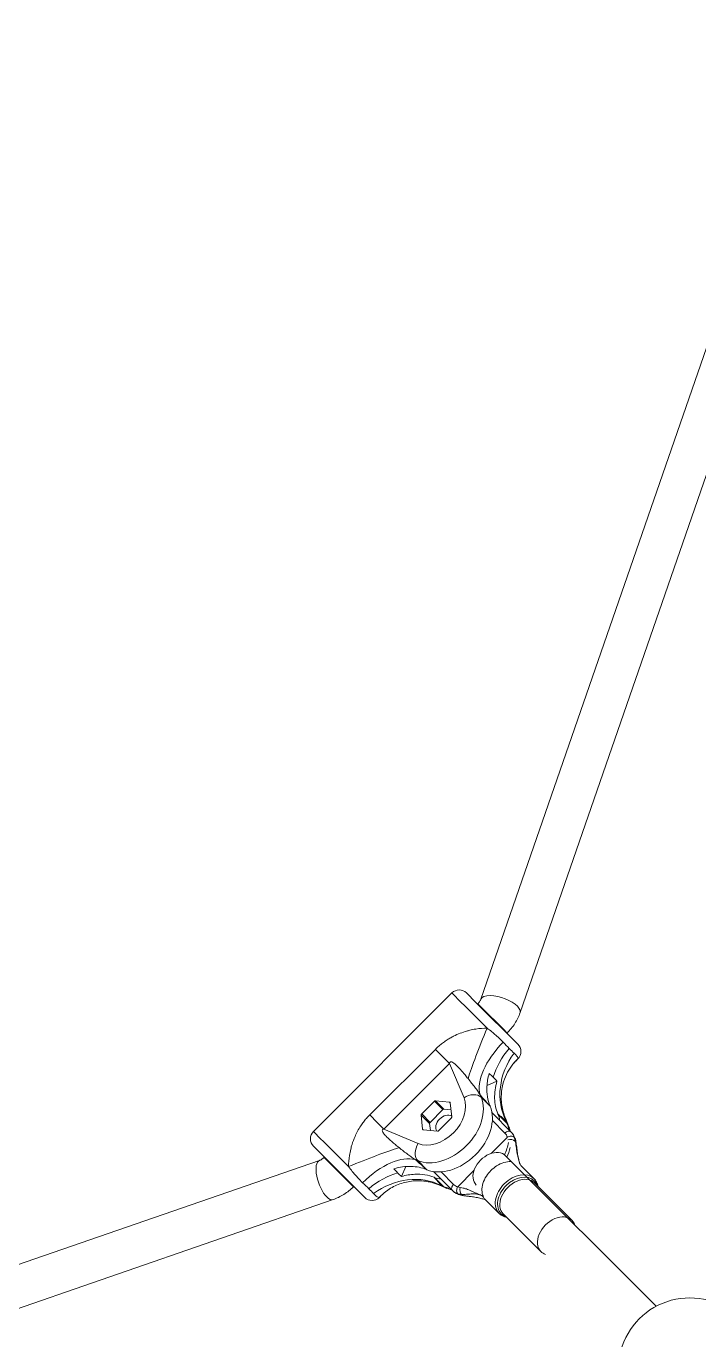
# Model space of a CAD drawing. Header units: millimetres. Extents: x -71377 to 516042, y -145869 to 441446.
# Drawn here: x 212914 to 213174, y 138306 to 138813 of the extents above; entities that cross this region are included whole.
import ezdxf

# ---------------------------------------------------------------- set-up
doc = ezdxf.new("R2010")
doc.units = ezdxf.units.MM
doc.header["$LTSCALE"] = 1000
doc.linetypes.add('_점선_M_', pattern=[3, 1.5, -1.5])
for name, color, linetype, lineweight in [('04', 4, 'Continuous', 5), ('09_HID', 9, '_점선_M_', 5), ('조경라인_dwg', 8, 'Continuous', 5)]:
    doc.layers.add(name, color=color, linetype=linetype, lineweight=lineweight)

# ---------------------------------------------------------------- blocks, each defined once
blk = doc.blocks.new('조경라인_dwg_A$C4b4f5580-7862184-지반층 배치도')
at = {"layer": '04'}
for p, q in [((-3915.04, -348.71), (-4016.38, -641.6)), ((-4001.26, -646.83), (-3899.96, -354.05)), ((-4017.57, -643.4), (-4017.66, -643.49)), ((-4004.72, -692.91), (-4012.09, -685.54)), ((-4007.14, -693.33), (-4011.97, -688.49)), ((-4012.48, -701.2), (-4006.23, -694.96)), ((-4078.66, -703.89), (-4371.56, -805.22)), ((-3948.78, -760.17), (-4006.85, -702.1)), ((-4037.41, -707.39), (-4037.28, -707.45)), ((-4034.72, -708.16), (-4027.35, -715.54)), ((-4026.94, -713.13), (-4031.77, -708.29)), ((-4019.06, -707.79), (-4025.31, -714.03)), ((-4001.04, -705.78), (-3995.9, -710.93)), ((-3995.74, -712.5), (-3981.22, -727.02)), ((-4340.77, -811.5), (-4073.43, -719.01)), ((-4009.34, -724.36), (-4014.48, -719.22)), ((-3993.24, -739.04), (-4007.76, -724.52))]:
    blk.add_line(p, q, dxfattribs=at)
at = {"layer": '04', "flags": 128}
for points in [[(-4081.02, -692.7), (-4027.56, -639.25), (-4081.02, -692.7), (-4078.11, -695.61), (-4077.27, -696.44), (-4067.46, -706.26), (-4077.27, -696.44), (-4078.11, -695.61), (-4081.02, -692.7)], [(-4006.35, -654.8), (-4006.25, -654.71), (-4015.62, -645.34), (-4017.57, -643.4), (-4015.85, -645.11), (-4007.86, -653.11), (-4006.25, -654.71)], [(-4065.46, -713.92), (-4065.55, -714.01), (-4067.15, -712.41), (-4076.87, -702.69)], [(-4076.87, -702.69), (-4074.92, -704.64), (-4065.55, -714.01)], [(-4055.56, -718.16), (-4054.71, -717.31), (-4055.59, -718.13), (-4055.56, -718.16), (-4055.59, -718.13)]]:
    blk.add_lwpolyline(points, dxfattribs=at)
for points in [[(-4023.82, -642.99), (-4027.56, -639.25), (-4023.82, -642.99), (-4022.9, -643.9), (-4014, -652.8), (-4022.9, -643.9)], [(-4021.9, -639.25), (-4018.28, -642.87), (-4002.1, -659.05), (-4018.28, -642.87)], [(-4033.96, -661), (-4059.26, -686.3), (-4056.35, -689.21), (-4053.8, -691.76), (-4056.35, -689.21), (-4059.26, -686.3), (-4033.96, -661), (-4031.06, -663.91), (-4028.5, -666.47), (-4053.8, -691.76), (-4040.57, -697.37), (-4053.8, -691.76), (-4028.5, -666.47), (-4031.06, -663.91)], [(-4022.89, -679.7), (-4028.5, -666.47)], [(-4002.95, -665.55), (-4002.1, -664.7), (-4002.13, -664.68), (-4002.1, -664.7)], [(-4014.03, -674.9), (-4010.2, -673.29)], [(-4016.7, -678.57), (-4016.31, -679.48), (-4012.81, -682.98), (-4016.31, -679.48)], [(-4031.09, -684.28), (-4034.33, -681.03), (-4039.23, -685.93), (-4035.98, -689.18), (-4031.09, -684.28), (-4035.98, -689.18), (-4039.23, -685.93), (-4034.33, -681.03)], [(-4027.64, -687.11), (-4028.19, -681.66), (-4028.45, -681.41), (-4033.9, -680.85), (-4030.65, -684.1), (-4027.92, -684.38), (-4030.65, -684.1), (-4033.9, -680.85), (-4028.45, -681.41), (-4028.19, -681.66)], [(-4012.87, -682.85), (-4012.81, -682.98)], [(-4036.17, -689.61), (-4039.41, -686.36), (-4038.86, -691.82), (-4038.61, -692.07), (-4038.86, -691.82), (-4039.41, -686.36)], [(-4032.72, -692.44), (-4027.82, -687.54)], [(-4006.32, -689.47), (-4009.82, -685.97), (-4009.87, -685.85), (-4009.82, -685.97), (-4006.32, -689.47), (-4006.71, -688.55)], [(-4006.92, -687.61), (-4005.81, -690.23)], [(-4038.61, -692.07), (-4033.15, -692.62)], [(-4035.89, -692.34), (-4036.17, -689.61)], [(-4078.76, -700.62), (-4081.02, -698.36), (-4078.76, -700.62), (-4061.22, -718.16)], [(-4040.78, -703.95), (-4041.7, -703.56), (-4040.78, -703.95), (-4037.28, -707.45)], [(-4046.97, -710.06), (-4045.36, -706.23)], [(-4031.71, -713.55), (-4030.79, -713.94), (-4034.42, -710.39), (-4034.29, -710.44), (-4034.42, -710.39), (-4030.79, -713.94)], [(-4030.04, -714.45), (-4032.66, -713.34)]]:
    blk.add_lwpolyline(points, close=True, dxfattribs=at)
at = {"layer": '04'}
for centre, radius, start, end in [((-4024.73, -642.07), 4, 45.0079, 134.995), ((-4024.73, -642.07), 4, 45.0079, 134.995), ((-4004.93, -661.87), 4, 314.9951, 45.0013), ((-4004.93, -661.87), 4, 314.9951, 45.0013), ((-4078.19, -695.53), 4, 135, 225.0019), ((-4078.19, -695.53), 4, 135, 225.0019), ((-4058.39, -715.33), 4, 224.9987, 315), ((-4058.39, -715.33), 4, 224.9987, 315), ((-3935.83, -784.43), 27.5, 44.9992, 225.0008)]:
    blk.add_arc(centre, radius, start, end, dxfattribs=at)
for centre, major_axis, ratio, start_param, end_param in [((-4008.82, -644.21), (-7.56, 2.62), 0.391208, 5.390235, 6.283155), ((-4008.82, -644.21), (-7.56, 2.62), 0.391208, 5.390235, 6.283155), ((-4008.82, -644.21), (-7.56, 2.62), 0.391208, 3.819439, 5.390235), ((-4008.82, -644.21), (-7.56, 2.62), 0.391208, 3.819439, 5.390235), ((-4008.82, -644.21), (-7.56, 2.62), 0.391208, 3.141563, 3.819439), ((-4008.82, -644.21), (-7.56, 2.62), 0.391208, 3.141563, 3.819439), ((-4012.85, -653.96), (9.49, 23.13), 0.060135, 1.545646, 2.511439), ((-4012.85, -653.96), (9.49, 23.13), 0.060135, 1.545646, 2.511439), ((-3996.25, -665.02), (19.05, 16.19), 0.51394, 1.74809, 2.912733), ((-3996.25, -665.02), (19.05, 16.19), 0.51394, 1.74809, 2.912733), ((-3990.89, -670.88), (17.68, 17.68), 0.708168, 1.693679, 2.22709), ((-3990.89, -670.88), (17.68, 17.68), 0.708168, 1.693679, 2.22709), ((-3986.27, -675.01), (15.13, 19.9), 0.85654, 1.590291, 2.754934), ((-3986.27, -675.01), (15.13, 19.9), 0.85654, 1.590291, 2.754934), ((-3984.48, -682.32), (-20.09, 14.88), 0.921043, 6.122875, 6.283208), ((-3984.48, -682.32), (-20.09, 14.88), 0.921043, 6.122875, 6.283208), ((-4020.4, -682.19), (4.6, 1.95), 0.678693, 1.053589, 1.838987), ((-4020.4, -682.19), (4.6, 1.95), 0.678693, 1.053589, 1.838987), ((-4020.4, -682.19), (4.6, 1.95), 0.678693, 0.26819, 1.053589), ((-4020.4, -682.19), (4.6, 1.95), 0.678693, 0.26819, 1.053589), ((-4031.03, -689.23), (12.73, 12.73), 0.708168, 3.420845, 6.003933), ((-4031.03, -689.23), (12.73, 12.73), 0.708168, 3.420845, 6.003933), ((-4033.53, -686.74), (9.19, 9.19), 0.708168, 3.420845, 6.003933), ((-4033.53, -686.74), (9.19, 9.19), 0.708168, 3.420845, 6.003933), ((-4027.53, -692.73), (12.73, 12.73), 0.708168, 3.420845, 6.003933), ((-4027.53, -692.73), (12.73, 12.73), 0.708168, 3.420845, 6.003933), ((-4034.08, -681.28), (0.354, 0.354), 0.708168, 1.047198, 1.570796), ((-4034.08, -681.28), (0.354, 0.354), 0.708168, 1.047198, 1.570796), ((-4034.08, -681.28), (0.354, 0.354), 0.708168, 0.523599, 1.047198), ((-4034.08, -681.28), (0.354, 0.354), 0.708168, 0.523599, 1.047198), ((-4030.84, -684.53), (0.354, 0.354), 0.708168, 1.047198, 1.570796), ((-4030.84, -684.53), (0.354, 0.354), 0.708168, 1.047198, 1.570796), ((-4030.84, -684.53), (0.354, 0.354), 0.708168, 0.523599, 1.047198), ((-4030.84, -684.53), (0.354, 0.354), 0.708168, 0.523599, 1.047198), ((-4028.63, -681.84), (0.354, 0.354), 0.708168, 0, 0.523599), ((-4028.63, -681.84), (0.354, 0.354), 0.708168, 0, 0.523599), ((-4028.63, -681.84), (0.354, 0.354), 0.708168, 5.759587, 6.283185), ((-4028.63, -681.84), (0.354, 0.354), 0.708168, 5.759587, 6.283185), ((-4038.98, -686.18), (0.354, 0.354), 0.708168, 2.094395, 2.617994), ((-4038.98, -686.18), (0.354, 0.354), 0.708168, 2.094395, 2.617994), ((-4038.98, -686.18), (0.354, 0.354), 0.708168, 1.570796, 2.094395), ((-4038.98, -686.18), (0.354, 0.354), 0.708168, 1.570796, 2.094395), ((-4035.73, -689.43), (0.354, 0.354), 0.708168, 2.094395, 2.617994), ((-4035.73, -689.43), (0.354, 0.354), 0.708168, 2.094395, 2.617994), ((-4035.73, -689.43), (0.354, 0.354), 0.708168, 1.570796, 2.094395), ((-4035.73, -689.43), (0.354, 0.354), 0.708168, 1.570796, 2.094395), ((-4030.28, -689.98), (2.9, 2.9), 0.708168, 0.127645, 3.013482), ((-4030.28, -689.98), (2.9, 2.9), 0.708168, 0.127645, 3.013482), ((-4028.07, -687.29), (0.354, 0.354), 0.708168, 4.712389, 5.235988), ((-4028.07, -687.29), (0.354, 0.354), 0.708168, 4.712389, 5.235988), ((-4028.07, -687.29), (0.354, 0.354), 0.708168, 5.235988, 5.759587), ((-4028.07, -687.29), (0.354, 0.354), 0.708168, 5.235988, 5.759587), ((-4024.54, -695.72), (12.73, 12.73), 0.708168, 5.807543, 6.003933), ((-4024.54, -695.72), (12.73, 12.73), 0.708168, 5.807543, 6.003933), ((-4038.42, -691.64), (0.354, 0.354), 0.708168, 2.617994, 3.141593), ((-4038.42, -691.64), (0.354, 0.354), 0.708168, 2.617994, 3.141593), ((-4038.42, -691.64), (0.354, 0.354), 0.708168, 3.141593, 3.665191), ((-4038.42, -691.64), (0.354, 0.354), 0.708168, 3.141593, 3.665191), ((-4032.97, -692.19), (0.354, 0.354), 0.708168, 3.665191, 4.18879), ((-4032.97, -692.19), (0.354, 0.354), 0.708168, 3.665191, 4.18879), ((-4032.97, -692.19), (0.354, 0.354), 0.708168, 4.18879, 4.712389), ((-4032.97, -692.19), (0.354, 0.354), 0.708168, 4.18879, 4.712389), ((-4006.14, -694.33), (1.41, 1.41), 0.706044, 0.785398, 1.570796), ((-4010.41, -692.18), (4.6, 1.95), 0.678693, 6.283107, 6.551376), ((-4021.04, -699.22), (12.73, 12.73), 0.708168, 5.807296, 6.003933), ((-4010.41, -692.18), (4.6, 1.95), 0.678693, 6.283107, 6.551376), ((-4021.04, -699.22), (12.73, 12.73), 0.708168, 5.807296, 6.003933), ((-4006.14, -694.33), (1.41, 1.41), 0.706044, 0, 0.785398), ((-4066.31, -707.41), (23.13, 9.49), 0.060135, 0.630154, 1.595946), ((-4066.31, -707.41), (23.13, 9.49), 0.060135, 0.630154, 1.595946), ((-4038.07, -699.86), (1.95, 4.6), 0.678693, 1.302606, 2.088004), ((-4038.07, -699.86), (1.95, 4.6), 0.678693, 1.302606, 2.088004), ((-4021.04, -699.22), (12.73, 12.73), 0.708168, 5.169748, 5.473009), ((-4021.04, -699.22), (12.73, 12.73), 0.708168, 5.169748, 5.473009), ((-4004.99, -697.13), (-2, 0.01), 0.684459, 3.678178, 5.21379), ((-4004.78, -697.34), (1.98, 0.28), 0.511693, 6.283078, 6.718254), ((-4076.05, -711.45), (-2.62, 7.56), 0.391208, 0.00003, 2.463746), ((-4076.05, -711.45), (-2.62, 7.56), 0.391208, 0.00003, 2.463746), ((-4055.24, -724.01), (16.19, 19.05), 0.51394, 0.228859, 1.393502), ((-4055.24, -724.01), (16.19, 19.05), 0.51394, 0.228859, 1.393502), ((-4038.07, -699.86), (1.95, 4.6), 0.678693, 2.088004, 2.873402), ((-4038.07, -699.86), (1.95, 4.6), 0.678693, 2.088004, 2.873402), ((-4012.5, -707.76), (5.66, 5.66), 0.710041, 0, 3.141593), ((-4007.76, -712.5), (6.72, 6.72), 0.706044, 0.581163, 1.271908), ((-4049.38, -729.37), (17.68, 17.68), 0.708168, 0.914503, 1.447914), ((-4049.38, -729.37), (17.68, 17.68), 0.708168, 0.914503, 1.447914), ((-4045.25, -733.99), (19.9, 15.13), 0.85654, 0.386659, 1.551302), ((-4045.25, -733.99), (19.9, 15.13), 0.85654, 0.386659, 1.551302), ((-4007.76, -712.5), (6.72, 6.72), 0.706044, 1.570796, 1.869684), ((-4007.76, -712.5), (6.72, 6.72), 0.706044, 1.271908, 1.570796), ((-4002.62, -717.64), (6.72, 6.72), 0.706044, 0, 1.570796), ((-4002.19, -718.08), (6.36, 6.36), 0.706044, 0, 1.570796), ((-4024.54, -695.72), (12.73, 12.73), 0.708168, 3.420845, 3.61711), ((-4024.54, -695.72), (12.73, 12.73), 0.708168, 3.420845, 3.61711), ((-4028.09, -709.85), (1.95, 4.6), 0.678693, 2.873402, 3.141671), ((-4021.04, -699.22), (12.73, 12.73), 0.708168, 3.420845, 3.617482), ((-4028.09, -709.85), (1.95, 4.6), 0.678693, 2.873402, 3.141671), ((-4021.04, -699.22), (12.73, 12.73), 0.708168, 3.420845, 3.617482), ((-4025.94, -714.12), (1.41, 1.41), 0.706044, 2.356194, 3.141593), ((-4025.94, -714.12), (1.41, 1.41), 0.706044, 1.570796, 2.356194), ((-4023.13, -715.28), (-0.01, 2), 0.684459, 1.069396, 2.605007), ((-4007.76, -712.5), (6.72, 6.72), 0.706044, 1.869684, 2.560429), ((-4002.62, -717.64), (6.72, 6.72), 0.706044, 1.570796, 3.141593), ((-4002.19, -718.08), (6.36, 6.36), 0.706044, 1.570796, 3.141593), ((-4001.75, -718.51), (6.01, 6.01), 0.706044, 0, 3.141593), ((-4002.19, -718.08), (6.36, 6.36), 0.706044, 5.948273, 6.283185), ((-4076.05, -711.45), (-2.62, 7.56), 0.391208, 2.463746, 3.141623), ((-4076.05, -711.45), (-2.62, 7.56), 0.391208, 2.463746, 3.141696), ((-4037.94, -735.78), (-14.88, 20.09), 0.921043, 6.283163, 6.443496), ((-4037.94, -735.78), (-14.88, 20.09), 0.921043, 6.283163, 6.443496), ((-4022.92, -715.49), (0.28, 1.98), 0.511693, 2.706524, 3.1417), ((-4007.76, -712.5), (6.72, 6.72), 0.706044, 2.560429, 2.647665), ((-4007.76, -712.5), (6.72, 6.72), 0.706044, 2.647665, 2.916882), ((-4007.76, -712.5), (6.72, 6.72), 0.706044, 2.916882, 3.091534), ((-4007.76, -712.5), (6.72, 6.72), 0.706044, 3.091534, 3.141593), ((-4002.19, -718.08), (6.36, 6.36), 0.706044, 3.141593, 3.476505), ((-3987.23, -733.03), (6.01, 6.01), 0.706044, 0, 3.141593), ((-3987.23, -733.03), (6.01, 6.01), 0.706044, 5.938617, 6.283185), ((-3987.23, -733.03), (6.01, 6.01), 0.706044, 3.141593, 3.486162)]:
    blk.add_ellipse(centre, major_axis=major_axis, ratio=ratio, start_param=start_param, end_param=end_param, dxfattribs=at)
for points, knots in [([(-4016.38, -641.6), (-4016.41, -641.71), (-4016.52, -641.96), (-4016.69, -642.27), (-4016.89, -642.59), (-4017.12, -642.92), (-4017.41, -643.24), (-4017.57, -643.4)], [0, 0, 0, 0, 0.25, 0.5, 0.5, 0.75, 1, 1, 1, 1]), ([(-4014, -652.8), (-4015.36, -652.8), (-4017.55, -652.98), (-4020.28, -653.53), (-4022.28, -654.06), (-4024.37, -654.75), (-4026.12, -655.5), (-4027.46, -656.18), (-4028.37, -656.67), (-4029.78, -657.53), (-4031.19, -658.54), (-4032.61, -659.71), (-4033.52, -660.56), (-4033.96, -661)], [0, 0, 0, 0, 0.25, 0.375, 0.4375, 0.5625, 0.6875, 0.6875, 0.75, 0.8125, 0.875, 0.9375, 1, 1, 1, 1]), ([(-4014, -652.8), (-4015.36, -652.8), (-4017.55, -652.98), (-4020.28, -653.53), (-4022.28, -654.06), (-4024.37, -654.75), (-4026.12, -655.5), (-4027.46, -656.18), (-4028.37, -656.67), (-4029.78, -657.53), (-4031.19, -658.54), (-4032.61, -659.71), (-4033.52, -660.56), (-4033.96, -661)], [0, 0, 0, 0, 0.25, 0.375, 0.4375, 0.5625, 0.6875, 0.6875, 0.75, 0.8125, 0.875, 0.9375, 1, 1, 1, 1]), ([(-4007.8, -658.24), (-4008.43, -657.58), (-4009.13, -656.9), (-4010.22, -655.9), (-4010.96, -655.24), (-4011.74, -654.59), (-4012.13, -654.27)], [0, 0, 0, 0, 0.5, 0.5, 0.75, 1, 1, 1, 1]), ([(-4007.8, -658.24), (-4008.43, -657.58), (-4009.13, -656.9), (-4010.22, -655.9), (-4010.96, -655.24), (-4011.74, -654.59), (-4012.13, -654.27)], [0, 0, 0, 0, 0.5, 0.5, 0.75, 1, 1, 1, 1]), ([(-4002.15, -664.25), (-4002.22, -664.04), (-4002.38, -663.77), (-4002.86, -663.16), (-4003.2, -662.81), (-4003.61, -662.44)], [0, 0, 0, 0, 0.5, 0.5, 1, 1, 1, 1]), ([(-4002.15, -664.25), (-4002.22, -664.04), (-4002.38, -663.77), (-4002.86, -663.16), (-4003.2, -662.81), (-4003.61, -662.44)], [0, 0, 0, 0, 0.5, 0.5, 1, 1, 1, 1]), ([(-4028.5, -666.47), (-4028.47, -666.32), (-4028.39, -666.07), (-4028.13, -665.78), (-4027.65, -665.78), (-4027.15, -666.09), (-4026.63, -666.47), (-4026.08, -666.95), (-4025.2, -667.82), (-4024.01, -669.1), (-4023.1, -670.16), (-4022.51, -670.87)], [0, 0, 0, 0, 0.0625, 0.125, 0.25, 0.375, 0.375, 0.5, 0.625, 0.75, 1, 1, 1, 1]), ([(-4028.5, -666.47), (-4028.47, -666.32), (-4028.39, -666.07), (-4028.13, -665.78), (-4027.65, -665.78), (-4027.15, -666.09), (-4026.63, -666.47), (-4026.08, -666.95), (-4025.2, -667.82), (-4024.01, -669.1), (-4023.1, -670.16), (-4022.51, -670.87)], [0, 0, 0, 0, 0.0625, 0.125, 0.25, 0.375, 0.375, 0.5, 0.625, 0.75, 1, 1, 1, 1]), ([(-4004.57, -667.44), (-4005.32, -668.45), (-4005.99, -669.56), (-4007.11, -671.92), (-4007.56, -673.17), (-4008.11, -675.34), (-4008.28, -676.22), (-4008.49, -678.01), (-4008.54, -678.91), (-4008.52, -680.71), (-4008.39, -682.51), (-4007.84, -685.14), (-4007.26, -686.8), (-4006.92, -687.61)], [0, 0, 0, 0, 0.1875, 0.1875, 0.375, 0.375, 0.5, 0.5, 0.625, 0.625, 0.75, 0.875, 1, 1, 1, 1]), ([(-4004.57, -667.44), (-4005.32, -668.45), (-4005.99, -669.56), (-4007.11, -671.92), (-4007.56, -673.17), (-4008.11, -675.34), (-4008.28, -676.22), (-4008.49, -678.01), (-4008.54, -678.91), (-4008.52, -680.71), (-4008.39, -682.51), (-4007.84, -685.14), (-4007.26, -686.8), (-4006.92, -687.61)], [0, 0, 0, 0, 0.1875, 0.1875, 0.375, 0.375, 0.5, 0.5, 0.625, 0.625, 0.75, 0.875, 1, 1, 1, 1]), ([(-4021.33, -672.31), (-4020.38, -673.49), (-4019.49, -674.61), (-4018.31, -676.17), (-4017.95, -676.67), (-4017.28, -677.65), (-4016.97, -678.12), (-4016.7, -678.57)], [0, 0, 0, 0, 0.5, 0.5, 0.75, 0.75, 1, 1, 1, 1]), ([(-4021.33, -672.31), (-4020.38, -673.49), (-4019.49, -674.61), (-4018.31, -676.17), (-4017.95, -676.67), (-4017.28, -677.65), (-4016.97, -678.12), (-4016.7, -678.57)], [0, 0, 0, 0, 0.5, 0.5, 0.75, 0.75, 1, 1, 1, 1]), ([(-4012.87, -682.85), (-4013.81, -680.62), (-4014.22, -678.07), (-4013.97, -673.69), (-4013.68, -672), (-4013.2, -670.3)], [0, 0, 0, 0, 0.625, 0.625, 1, 1, 1, 1]), ([(-4012.87, -682.85), (-4013.81, -680.62), (-4014.22, -678.07), (-4013.97, -673.69), (-4013.68, -672), (-4013.2, -670.3)], [0, 0, 0, 0, 0.625, 0.625, 1, 1, 1, 1]), ([(-4010.2, -673.29), (-4010.52, -674.43), (-4010.76, -675.56), (-4011.06, -677.78), (-4011.12, -678.88), (-4011.04, -682.07), (-4010.63, -684.07), (-4009.87, -685.85)], [0, 0, 0, 0, 0.25, 0.25, 0.5, 0.5, 1, 1, 1, 1]), ([(-4010.2, -673.29), (-4010.52, -674.43), (-4010.76, -675.56), (-4011.06, -677.78), (-4011.12, -678.88), (-4011.04, -682.07), (-4010.63, -684.07), (-4009.87, -685.85)], [0, 0, 0, 0, 0.25, 0.25, 0.5, 0.5, 1, 1, 1, 1]), ([(-4059.26, -686.3), (-4059.7, -686.74), (-4060.56, -687.65), (-4061.73, -689.07), (-4062.9, -690.72), (-4063.59, -691.89), (-4064.33, -693.26), (-4065.18, -695.03), (-4065.8, -696.73), (-4066.3, -698.38), (-4066.69, -699.79), (-4067.28, -702.71), (-4067.46, -704.9), (-4067.46, -706.26)], [0, 0, 0, 0, 0.0625, 0.125, 0.1875, 0.28125, 0.28125, 0.375, 0.53125, 0.53125, 0.625, 0.75, 1, 1, 1, 1]), ([(-4059.26, -686.3), (-4059.7, -686.74), (-4060.56, -687.65), (-4061.73, -689.07), (-4062.9, -690.72), (-4063.59, -691.89), (-4064.33, -693.26), (-4065.18, -695.03), (-4065.8, -696.73), (-4066.3, -698.38), (-4066.69, -699.79), (-4067.28, -702.71), (-4067.46, -704.9), (-4067.46, -706.26)], [0, 0, 0, 0, 0.0625, 0.125, 0.1875, 0.28125, 0.28125, 0.375, 0.53125, 0.53125, 0.625, 0.75, 1, 1, 1, 1]), ([(-4049.39, -697.76), (-4050.28, -697.01), (-4051.16, -696.25), (-4052.44, -695.06), (-4053.2, -694.32), (-4053.79, -693.63), (-4054.18, -693.11), (-4054.48, -692.61), (-4054.49, -692.13), (-4054.19, -691.87), (-4053.94, -691.79), (-4053.8, -691.76)], [0, 0, 0, 0, 0.3125, 0.3125, 0.5, 0.625, 0.625, 0.75, 0.875, 0.9375, 1, 1, 1, 1]), ([(-4049.39, -697.76), (-4050.28, -697.01), (-4051.16, -696.25), (-4052.44, -695.06), (-4053.2, -694.32), (-4053.79, -693.63), (-4054.18, -693.11), (-4054.48, -692.61), (-4054.49, -692.13), (-4054.19, -691.87), (-4053.94, -691.79), (-4053.8, -691.76)], [0, 0, 0, 0, 0.3125, 0.3125, 0.5, 0.625, 0.625, 0.75, 0.875, 0.9375, 1, 1, 1, 1]), ([(-4003.46, -694.99), (-4003.49, -694.96), (-4003.57, -694.89), (-4003.73, -694.76), (-4004.07, -694.59), (-4004.43, -694.52), (-4004.93, -694.5), (-4005.19, -694.53), (-4005.69, -694.66), (-4005.94, -694.76), (-4006.16, -694.9)], [0, 0, 0, 0, 0.0625, 0.125, 0.25, 0.5, 0.5, 0.75, 0.75, 1, 1, 1, 1]), ([(-4004.72, -692.91), (-4004.27, -693.37), (-4003.9, -693.91), (-4003.37, -695.14), (-4003.21, -695.82), (-4003.15, -696.55)], [0, 0, 0, 0, 0.5, 0.5, 1, 1, 1, 1]), ([(-4003.24, -695.33), (-4003.39, -694.87), (-4003.59, -694.43), (-4004.09, -693.62), (-4004.39, -693.25), (-4004.72, -692.91)], [0, 0, 0, 0, 0.5, 0.5, 1, 1, 1, 1]), ([(-4041.7, -703.56), (-4042.14, -703.29), (-4042.61, -702.98), (-4043.59, -702.31), (-4044.09, -701.95), (-4045.65, -700.77), (-4046.78, -699.88), (-4047.96, -698.93)], [0, 0, 0, 0, 0.25, 0.25, 0.5, 0.5, 1, 1, 1, 1]), ([(-4041.7, -703.56), (-4042.14, -703.29), (-4042.61, -702.98), (-4043.59, -702.31), (-4044.09, -701.95), (-4045.65, -700.77), (-4046.78, -699.88), (-4047.96, -698.93)], [0, 0, 0, 0, 0.25, 0.25, 0.5, 0.5, 1, 1, 1, 1]), ([(-4003.45, -695), (-4003.42, -695.03), (-4003.39, -695.06), (-4003.31, -695.16), (-4003.27, -695.23), (-4003.25, -695.3)], [0, 0, 0, 0, 0.375, 0.375, 1, 1, 1, 1]), ([(-4003.04, -696.66), (-4002.92, -697.5), (-4002.77, -698.77), (-4002.53, -700.46), (-4002.32, -701.7), (-4002.07, -702.87), (-4001.69, -704.32), (-4001.33, -705.25), (-4001.02, -705.8)], [0, 0, 0, 0, 0.25, 0.375, 0.5, 0.625, 0.75, 1, 1, 1, 1]), ([(-4001.24, -705.37), (-4001.37, -705.01), (-4001.51, -704.66), (-4001.69, -704.05), (-4001.76, -703.82), (-4001.89, -703.24), (-4001.96, -702.89), (-4002.1, -702.19), (-4002.16, -701.83), (-4002.33, -700.74), (-4002.52, -699.27), (-4002.7, -697.8), (-4002.8, -697.06)], [0, 0, 0, 0, 0.15625, 0.15625, 0.25, 0.25, 0.375, 0.375, 0.5, 0.5, 0.75, 1, 1, 1, 1]), ([(-4076.87, -702.69), (-4077.02, -702.85), (-4077.34, -703.13), (-4077.67, -703.37), (-4077.99, -703.57), (-4078.3, -703.74), (-4078.56, -703.85), (-4078.66, -703.89)], [0, 0, 0, 0, 0.25, 0.5, 0.5, 0.75, 1, 1, 1, 1]), ([(-4065.99, -708.13), (-4065.67, -708.52), (-4065.02, -709.3), (-4064.36, -710.04), (-4063.36, -711.13), (-4062.69, -711.83), (-4062.02, -712.46)], [0, 0, 0, 0, 0.25, 0.5, 0.5, 1, 1, 1, 1]), ([(-4065.99, -708.13), (-4065.67, -708.52), (-4065.02, -709.3), (-4064.36, -710.04), (-4063.36, -711.13), (-4062.69, -711.83), (-4062.02, -712.46)], [0, 0, 0, 0, 0.25, 0.5, 0.5, 1, 1, 1, 1]), ([(-4049.97, -707.07), (-4048.83, -706.74), (-4047.7, -706.51), (-4045.48, -706.21), (-4044.38, -706.15), (-4041.18, -706.23), (-4039.19, -706.64), (-4037.41, -707.39)], [0, 0, 0, 0, 0.25, 0.25, 0.5, 0.5, 1, 1, 1, 1]), ([(-4049.97, -707.07), (-4048.83, -706.74), (-4047.7, -706.51), (-4045.48, -706.21), (-4044.38, -706.15), (-4041.18, -706.23), (-4039.19, -706.64), (-4037.41, -707.39)], [0, 0, 0, 0, 0.25, 0.25, 0.5, 0.5, 1, 1, 1, 1]), ([(-4034.42, -710.39), (-4036.64, -709.45), (-4039.2, -709.04), (-4043.58, -709.29), (-4045.27, -709.58), (-4046.97, -710.06)], [0, 0, 0, 0, 0.625, 0.625, 1, 1, 1, 1]), ([(-4034.42, -710.39), (-4036.64, -709.45), (-4039.2, -709.04), (-4043.58, -709.29), (-4045.27, -709.58), (-4046.97, -710.06)], [0, 0, 0, 0, 0.625, 0.625, 1, 1, 1, 1]), ([(-4073.43, -719.01), (-4072.71, -718.76), (-4071.28, -718.16), (-4068.53, -716.63), (-4066.67, -715.13), (-4065.55, -714.01)], [0, 0, 0, 0, 0.25, 0.5, 1, 1, 1, 1]), ([(-4032.66, -713.34), (-4033.66, -712.92), (-4034.71, -712.57), (-4036.44, -712.15), (-4037.1, -712.03), (-4039.55, -711.68), (-4041.36, -711.66), (-4044.03, -711.98), (-4044.92, -712.15), (-4046.65, -712.59), (-4048.34, -713.14), (-4049.92, -713.88), (-4051.43, -714.73), (-4052.15, -715.19), (-4052.82, -715.69)], [0, 0, 0, 0, 0.15625, 0.15625, 0.25, 0.25, 0.5, 0.5, 0.625, 0.625, 0.75, 0.875, 0.875, 1, 1, 1, 1]), ([(-4032.66, -713.34), (-4033.66, -712.92), (-4034.71, -712.57), (-4036.44, -712.15), (-4037.1, -712.03), (-4039.55, -711.68), (-4041.36, -711.66), (-4044.03, -711.98), (-4044.92, -712.15), (-4046.65, -712.59), (-4048.34, -713.14), (-4049.92, -713.88), (-4051.43, -714.73), (-4052.15, -715.19), (-4052.82, -715.69)], [0, 0, 0, 0, 0.15625, 0.15625, 0.25, 0.25, 0.5, 0.5, 0.625, 0.625, 0.75, 0.875, 0.875, 1, 1, 1, 1]), ([(-4025.27, -716.8), (-4025.31, -716.77), (-4025.38, -716.7), (-4025.5, -716.53), (-4025.67, -716.19), (-4025.74, -715.84), (-4025.76, -715.34), (-4025.73, -715.08), (-4025.6, -714.57), (-4025.5, -714.33), (-4025.37, -714.11)], [0, 0, 0, 0, 0.0625, 0.125, 0.25, 0.5, 0.5, 0.75, 0.75, 1, 1, 1, 1]), ([(-4015.37, -717.99), (-4015.58, -717.8), (-4016.07, -717.44), (-4016.98, -716.97), (-4018, -716.57), (-4019.06, -716.15), (-4019.74, -715.84), (-4020.41, -715.53), (-4021.06, -715.22), (-4022.08, -714.82), (-4023.17, -714.53), (-4023.95, -714.39), (-4024.34, -714.32)], [0, 0, 0, 0, 0.125, 0.25, 0.375, 0.46875, 0.5625, 0.5625, 0.65625, 0.75, 0.875, 1, 1, 1, 1]), ([(-3994.39, -713.86), (-3994.44, -713.57), (-3994.59, -713.02), (-3995.03, -711.99), (-3995.51, -711.31), (-3995.9, -710.93)], [0, 0, 0, 0, 0.25, 0.5, 1, 1, 1, 1]), ([(-4057.83, -716.66), (-4057.45, -717.07), (-4057.1, -717.4), (-4056.49, -717.88), (-4056.23, -718.04), (-4056.01, -718.11)], [0, 0, 0, 0, 0.5, 0.5, 1, 1, 1, 1]), ([(-4057.83, -716.66), (-4057.45, -717.07), (-4057.1, -717.4), (-4056.49, -717.88), (-4056.23, -718.04), (-4056.01, -718.11)], [0, 0, 0, 0, 0.5, 0.5, 1, 1, 1, 1]), ([(-4027.35, -715.54), (-4026.89, -716), (-4026.35, -716.36), (-4025.12, -716.89), (-4024.44, -717.06), (-4023.71, -717.11)], [0, 0, 0, 0, 0.5, 0.5, 1, 1, 1, 1]), ([(-4024.94, -717.03), (-4025.39, -716.87), (-4025.83, -716.67), (-4026.64, -716.17), (-4027.01, -715.88), (-4027.35, -715.54)], [0, 0, 0, 0, 0.5, 0.5, 1, 1, 1, 1]), ([(-4025.26, -716.81), (-4025.23, -716.84), (-4025.2, -716.88), (-4025.1, -716.95), (-4025.04, -716.99), (-4024.97, -717.01)], [0, 0, 0, 0, 0.375, 0.375, 1, 1, 1, 1]), ([(-4023.83, -717), (-4023.39, -717), (-4022.53, -716.97), (-4020.86, -716.86), (-4019.32, -716.75), (-4017.89, -716.86), (-4016.59, -717.16), (-4015.79, -717.6), (-4015.37, -717.99)], [0, 0, 0, 0, 0.125, 0.25, 0.5, 0.625, 0.75, 1, 1, 1, 1]), ([(-4015.58, -718.76), (-4016.11, -718.58), (-4016.68, -718.44), (-4017.6, -718.25), (-4017.91, -718.2), (-4018.55, -718.09), (-4019.2, -717.98), (-4020.02, -717.87), (-4020.66, -717.79), (-4021.17, -717.72), (-4021.51, -717.68), (-4021.85, -717.64), (-4022.18, -717.6), (-4022.69, -717.54), (-4023.03, -717.49), (-4023.2, -717.47)], [0, 0, 0, 0, 0.25, 0.25, 0.375, 0.375, 0.5, 0.625, 0.6875, 0.75, 0.8125, 0.8125, 0.875, 0.9375, 1, 1, 1, 1]), ([(-4014.43, -719.25), (-4014.49, -719.22), (-4014.56, -719.18), (-4014.74, -719.09), (-4015.05, -718.96), (-4015.38, -718.83), (-4015.58, -718.76)], [0, 0, 0, 0, 0.1875, 0.1875, 0.5, 1, 1, 1, 1]), ([(-4009.34, -724.36), (-4009.05, -724.65), (-4008.39, -725.16), (-4007.38, -725.64), (-4006.69, -725.82), (-4006.41, -725.88)], [0, 0, 0, 0, 0.375, 0.75, 1, 1, 1, 1])]:
    blk.add_open_spline(points, degree=3, knots=knots, dxfattribs=at)
for points in [[(-4006.25, -654.71), (-4005.69, -654.15), (-4004.63, -652.96), (-4003.25, -651.04), (-4002.1, -648.99), (-4001.51, -647.56), (-4001.26, -646.83)], [(-4012.13, -654.27), (-4012.75, -653.76), (-4013.38, -653.27), (-4014, -652.8)], [(-4012.13, -654.27), (-4012.75, -653.76), (-4013.38, -653.27), (-4014, -652.8)], [(-4005.49, -660.63), (-4006.19, -659.92), (-4006.98, -659.11), (-4007.8, -658.24)], [(-4005.49, -660.63), (-4006.19, -659.92), (-4006.98, -659.11), (-4007.8, -658.24)], [(-4003.61, -662.44), (-4004.14, -661.95), (-4004.78, -661.33), (-4005.49, -660.63)], [(-4003.61, -662.44), (-4004.14, -661.95), (-4004.78, -661.33), (-4005.49, -660.63)], [(-4002.95, -665.55), (-4003.21, -665.8), (-4003.74, -666.38), (-4004.3, -667.07), (-4004.57, -667.44)], [(-4002.95, -665.55), (-4003.21, -665.8), (-4003.74, -666.38), (-4004.3, -667.07), (-4004.57, -667.44)], [(-4002.95, -665.55), (-4002.65, -665.25), (-4002.38, -664.96), (-4002.13, -664.68)], [(-4002.95, -665.55), (-4002.65, -665.25), (-4002.38, -664.96), (-4002.13, -664.68)], [(-4002.13, -664.68), (-4002.09, -664.57), (-4002.09, -664.43), (-4002.15, -664.25)], [(-4002.13, -664.68), (-4002.09, -664.57), (-4002.09, -664.43), (-4002.15, -664.25)], [(-4022.51, -670.87), (-4022.11, -671.35), (-4021.72, -671.83), (-4021.33, -672.31)], [(-4022.51, -670.87), (-4022.11, -671.35), (-4021.72, -671.83), (-4021.33, -672.31)], [(-4013.2, -670.3), (-4012.63, -670.77), (-4012.1, -671.25), (-4011.6, -671.75)], [(-4013.2, -670.3), (-4012.63, -670.77), (-4012.1, -671.25), (-4011.6, -671.75)], [(-4011.6, -671.75), (-4011.1, -672.25), (-4010.64, -672.76), (-4010.2, -673.29)], [(-4011.6, -671.75), (-4011.1, -672.25), (-4010.64, -672.76), (-4010.2, -673.29)], [(-4016.7, -678.57), (-4015.39, -680.11), (-4014.1, -681.55), (-4012.87, -682.85)], [(-4016.7, -678.57), (-4015.39, -680.11), (-4014.1, -681.55), (-4012.87, -682.85)], [(-4009.87, -685.85), (-4008.74, -686.91), (-4007.68, -687.82), (-4006.71, -688.55)], [(-4009.87, -685.85), (-4008.74, -686.91), (-4007.68, -687.82), (-4006.71, -688.55)], [(-4006.71, -688.55), (-4006.69, -688.3), (-4006.76, -687.98), (-4006.92, -687.61)], [(-4006.71, -688.55), (-4006.69, -688.3), (-4006.76, -687.98), (-4006.92, -687.61)], [(-4006.16, -694.88), (-4006.27, -694.58), (-4006.54, -694.02), (-4006.92, -693.54), (-4007.14, -693.33)], [(-4005.08, -692.56), (-4005.25, -691.75), (-4005.49, -690.97), (-4005.81, -690.23)], [(-4005.08, -692.56), (-4005.25, -691.75), (-4005.49, -690.97), (-4005.81, -690.23)], [(-4004.72, -692.91), (-4004.44, -693.2), (-4003.94, -693.84), (-4003.59, -694.59), (-4003.45, -695)], [(-4004.72, -692.91), (-4004.44, -693.19), (-4003.94, -693.83), (-4003.59, -694.59), (-4003.46, -694.99)], [(-4047.96, -698.93), (-4048.43, -698.55), (-4048.91, -698.15), (-4049.39, -697.76)], [(-4047.96, -698.93), (-4048.43, -698.55), (-4048.91, -698.15), (-4049.39, -697.76)], [(-4006.37, -702.58), (-4005.83, -701.38), (-4005.42, -700.15), (-4005.16, -698.9)], [(-4006.37, -702.58), (-4005.83, -701.38), (-4005.42, -700.15), (-4005.16, -698.9)], [(-4006.23, -694.96), (-4006.21, -694.93), (-4006.18, -694.91), (-4006.16, -694.9)], [(-4003.46, -694.99), (-4003.4, -695.21), (-4003.3, -695.68), (-4003.27, -696.18), (-4003.26, -696.44)], [(-4003.45, -695), (-4003.25, -695.52), (-4003.11, -696.08), (-4003.04, -696.66)], [(-4002.79, -697.06), (-4002.84, -696.76), (-4002.95, -696.16), (-4003.14, -695.58), (-4003.25, -695.3)], [(-4003.15, -696.55), (-4003.11, -696.59), (-4003.08, -696.62), (-4003.04, -696.66)], [(-4037.41, -707.39), (-4038.72, -706.16), (-4040.16, -704.87), (-4041.7, -703.56)], [(-4037.41, -707.39), (-4038.72, -706.16), (-4040.16, -704.87), (-4041.7, -703.56)], [(-4065.99, -708.13), (-4066.5, -707.51), (-4066.99, -706.88), (-4067.46, -706.26)], [(-4065.99, -708.13), (-4066.5, -707.51), (-4066.99, -706.88), (-4067.46, -706.26)], [(-4048.51, -708.66), (-4049.01, -708.16), (-4049.49, -707.63), (-4049.97, -707.07)], [(-4048.51, -708.66), (-4049.01, -708.16), (-4049.49, -707.63), (-4049.97, -707.07)], [(-4046.97, -710.06), (-4047.5, -709.63), (-4048.01, -709.16), (-4048.51, -708.66)], [(-4046.97, -710.06), (-4047.5, -709.63), (-4048.01, -709.16), (-4048.51, -708.66)], [(-4001.01, -705.82), (-4001.09, -705.68), (-4001.17, -705.53), (-4001.24, -705.37)], [(-4062.02, -712.46), (-4061.15, -713.28), (-4060.34, -714.07), (-4059.64, -714.78)], [(-4062.02, -712.46), (-4061.15, -713.28), (-4060.34, -714.07), (-4059.64, -714.78)], [(-4059.64, -714.78), (-4058.93, -715.48), (-4058.32, -716.12), (-4057.83, -716.66)], [(-4059.64, -714.78), (-4058.93, -715.48), (-4058.32, -716.12), (-4057.83, -716.66)], [(-4031.71, -713.55), (-4032.45, -712.58), (-4033.35, -711.52), (-4034.42, -710.39)], [(-4031.71, -713.55), (-4032.45, -712.58), (-4033.35, -711.52), (-4034.42, -710.39)], [(-4032.66, -713.34), (-4032.28, -713.5), (-4031.96, -713.57), (-4031.71, -713.55)], [(-4032.66, -713.34), (-4032.28, -713.5), (-4031.96, -713.57), (-4031.71, -713.55)], [(-4030.04, -714.45), (-4029.29, -714.77), (-4028.51, -715.01), (-4027.7, -715.18)], [(-4030.04, -714.45), (-4029.29, -714.77), (-4028.51, -715.01), (-4027.7, -715.18)], [(-4025.38, -714.1), (-4025.68, -713.99), (-4026.24, -713.72), (-4026.72, -713.34), (-4026.94, -713.13)], [(-4025.31, -714.03), (-4025.33, -714.05), (-4025.35, -714.08), (-4025.37, -714.11)], [(-4024.34, -714.32), (-4024.68, -714.26), (-4025, -714.16), (-4025.31, -714.03)], [(-4056.01, -718.11), (-4055.84, -718.17), (-4055.69, -718.18), (-4055.59, -718.13)], [(-4056.01, -718.11), (-4055.84, -718.17), (-4055.69, -718.18), (-4055.59, -718.13)], [(-4055.59, -718.13), (-4055.3, -717.89), (-4055.01, -717.61), (-4054.71, -717.31)], [(-4055.59, -718.13), (-4055.3, -717.89), (-4055.01, -717.61), (-4054.71, -717.31)], [(-4052.82, -715.69), (-4053.19, -715.96), (-4053.88, -716.52), (-4054.46, -717.06), (-4054.71, -717.31)], [(-4052.82, -715.69), (-4053.19, -715.96), (-4053.88, -716.52), (-4054.46, -717.06), (-4054.71, -717.31)], [(-4027.35, -715.54), (-4027.07, -715.82), (-4026.42, -716.33), (-4025.67, -716.68), (-4025.26, -716.81)], [(-4027.35, -715.54), (-4027.07, -715.82), (-4026.43, -716.32), (-4025.67, -716.67), (-4025.27, -716.8)], [(-4025.27, -716.8), (-4025.05, -716.86), (-4024.58, -716.96), (-4024.08, -717), (-4023.83, -717)], [(-4025.26, -716.81), (-4024.74, -717.01), (-4024.18, -717.15), (-4023.6, -717.22)], [(-4023.2, -717.47), (-4023.5, -717.43), (-4024.1, -717.31), (-4024.68, -717.12), (-4024.97, -717.01)], [(-4023.71, -717.11), (-4023.75, -717.07), (-4023.79, -717.04), (-4023.83, -717)]]:
    blk.add_open_spline(points, degree=3, dxfattribs=at)
blk = doc.blocks.new('조경라인_dwg-6847807-지반층 배치도')
at = {"layer": '09_HID'}
for centre, radius, start, end in [((221340.65, 140134.99), 8759.19, 158.554079, 234.700412), ((216693.93, 131441.29), 9099.14, 51.932293, 151.84447)]:
    blk.add_arc(centre, radius, start, end, dxfattribs=at)
blk.add_blockref('조경라인_dwg_A$C4b4f5580-7862184-지반층 배치도', (217106.05, 139078.91))

msp = doc.modelspace()

# ---------------------------------------------------------------- block references
at = {"layer": '조경라인_dwg', "rotation": 8.537736462515947e-07}
msp.add_blockref('조경라인_dwg-6847807-지반층 배치도', (0, 0), dxfattribs=at)

doc.saveas('drawing.dxf')
